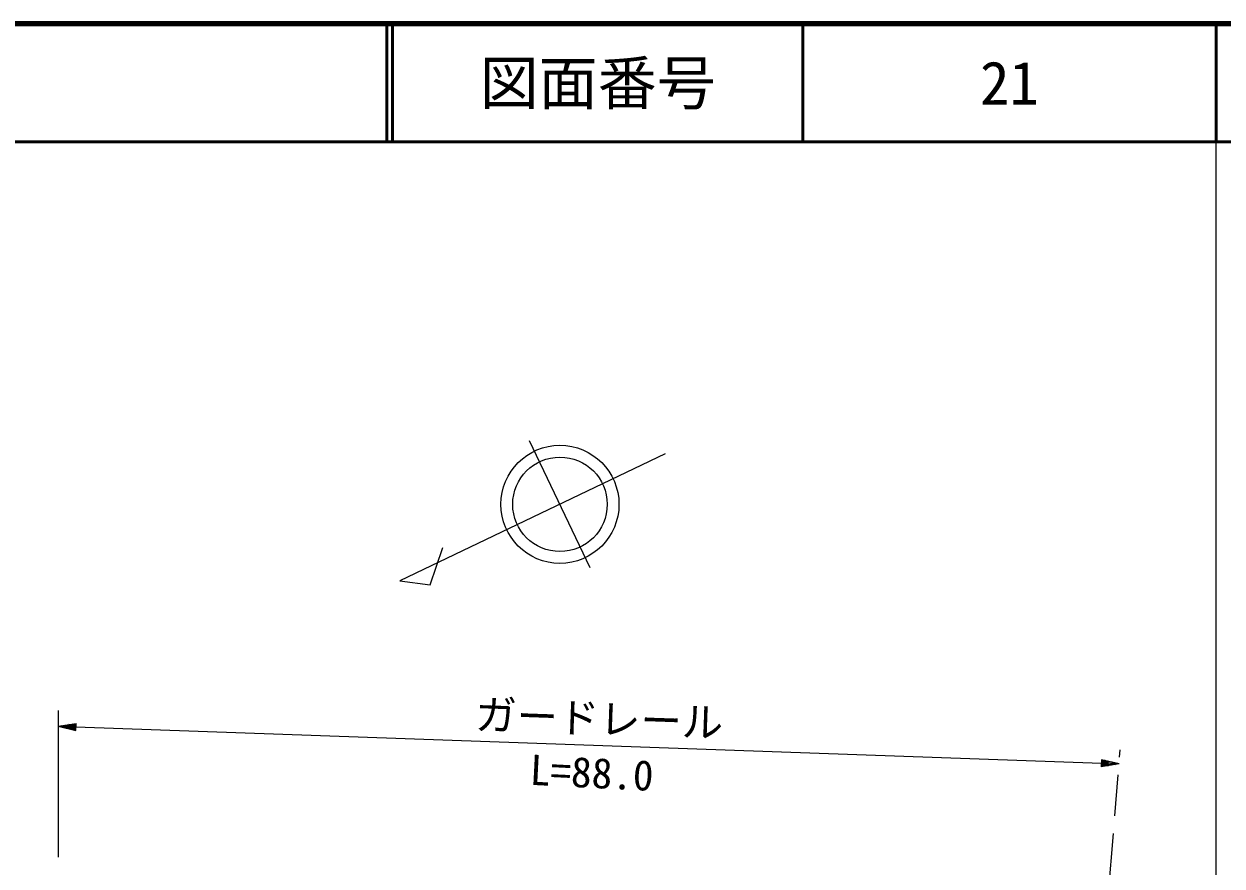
# Model space of a CAD drawing. Units: millimetres, scale not verified. Extents: x 40000 to 680000, y 20000 to 380000.
# Drawn here: x 478026 to 579500, y 308662 to 380000 of the extents above; entities that cross this region are included whole.
import ezdxf
from ezdxf.enums import TextEntityAlignment as Align

# ---------------------------------------------------------------- set-up
doc = ezdxf.new("R2010")
doc.units = ezdxf.units.MM
doc.header["$LTSCALE"] = 1000
doc.linetypes.add('CHAIN', pattern=[18.5, 12, -1.5, 3.5, -1.5])
for name, color, linetype, lineweight in [('M-BMK', 2, 'CHAIN', 13), ('M-BMK-SRVR', 3, 'Continuous', 13), ('M-STR-HTXT', 7, 'Continuous', 13), ('M-TTL', 2, 'Continuous', 140), ('M-TTL-BAND', 7, 'Continuous', 13), ('M-TTL-LINE', 7, 'Continuous', 50)]:
    doc.layers.add(name, color=color, linetype=linetype, lineweight=lineweight)
doc.layers.add('M-TTL-TXT', color=7, linetype='Continuous')
doc.styles.add('ＭＳ ゴシック', font='')
doc.styles.get('ＭＳ ゴシック').set_extended_font_data('MS Gothic')

msp = doc.modelspace()

# ---------------------------------------------------------------- linework, layer by layer
at = {"layer": 'M-BMK'}
msp.add_line((567832, 281012), (570870, 318509), dxfattribs=at)
at = {"layer": 'M-BMK-SRVR'}
for p, q in [((525991, 333935), (520843, 344674)), ((532338, 343587), (509869, 332815)), ((512439, 332491), (513517, 335656)), ((509869, 332815), (512439, 332491))]:
    msp.add_line(p, q, dxfattribs=at)
for radius in [5000, 4000]:
    msp.add_circle((523423, 339306), radius, dxfattribs=at)
at = {"layer": 'M-STR-HTXT'}
for p, q in [((480934, 321835), (480934, 309419)), ((480934, 320503), (482444, 320749)), ((482142, 320700), (482442, 320689)), ((482422, 320150), (482444, 320749)), ((480934, 320503), (482422, 320150)), ((480934, 320503), (482433, 320450)), ((482431, 320390), (481232, 320432)), ((482435, 320510), (481236, 320552)), ((481529, 320362), (482429, 320330)), ((481538, 320601), (482437, 320569)), ((482427, 320270), (481827, 320291)), ((482439, 320629), (481840, 320651)), ((482125, 320220), (482425, 320210)), ((482433, 320450), (569280, 317367)), ((569291, 317667), (569270, 317067)), ((570779, 317314), (569291, 317667)), ((570779, 317314), (569270, 317067)), ((569572, 317117), (569272, 317127)), ((569274, 317187), (569874, 317166)), ((570176, 317215), (569276, 317247)), ((569278, 317307), (570478, 317265)), ((570779, 317314), (569280, 317367)), ((569283, 317427), (570482, 317385)), ((570184, 317455), (569285, 317487)), ((569287, 317547), (569886, 317526)), ((569589, 317596), (569289, 317607))]:
    msp.add_line(p, q, dxfattribs=at)
at = {"layer": 'M-TTL'}
msp.add_line((680000, 380000), (40000, 380000), dxfattribs=at)
at = {"layer": 'M-TTL-BAND'}
msp.add_line((579000, 20000), (579000, 370000), dxfattribs=at)
at = {"layer": 'M-TTL-LINE'}
for p, q in [((508747, 380000), (508747, 370000)), ((509247, 380000), (509247, 370000)), ((543997, 380000), (543997, 370000)), ((579000, 380000), (579000, 370000)), ((40000, 370000), (680000, 370000))]:
    msp.add_line(p, q, dxfattribs=at)

# ---------------------------------------------------------------- texts
at = {"layer": 'M-STR-HTXT', "style": 'ＭＳ ゴシック'}
for s, rotation, p in [('ガードレール', 358.037, (516188, 319471)), ('L=88.0', 357.146, (520786, 314779))]:
    msp.add_text(s, height=2566, rotation=rotation, dxfattribs=at).set_placement(p, align=Align.BOTTOM_LEFT)
at = {"layer": 'M-TTL-TXT', "style": 'ＭＳ ゴシック'}
for s, p in [('図面番号', (526622, 375000)), ('21', (561497, 375000))]:
    msp.add_text(s, height=3666, dxfattribs=at).set_placement(p, align=Align.MIDDLE_CENTER)

doc.saveas('drawing.dxf')
